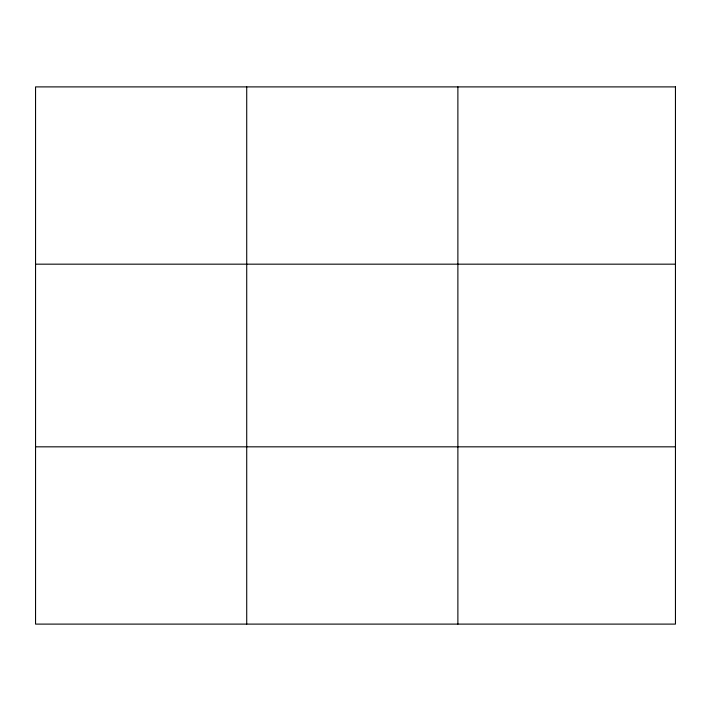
<?xml version="1.0" encoding="UTF-8"?>
<svg xmlns="http://www.w3.org/2000/svg" width="711" height="711" viewBox="0 0 711 711"><rect width="100%" height="100%" fill="white"/><g stroke="black" fill="none" stroke-linecap="round" stroke-linejoin="round"><path stroke-width="1.07" d="M246.717 624.107L246.717 86.893M457.884 624.107L457.884 86.893M35.55 264.172L675.45 264.172M35.55 446.828L675.45 446.828M675.45 86.893L675.45 624.107L35.55 624.107L35.55 86.893L675.45 86.893"/></g></svg>
